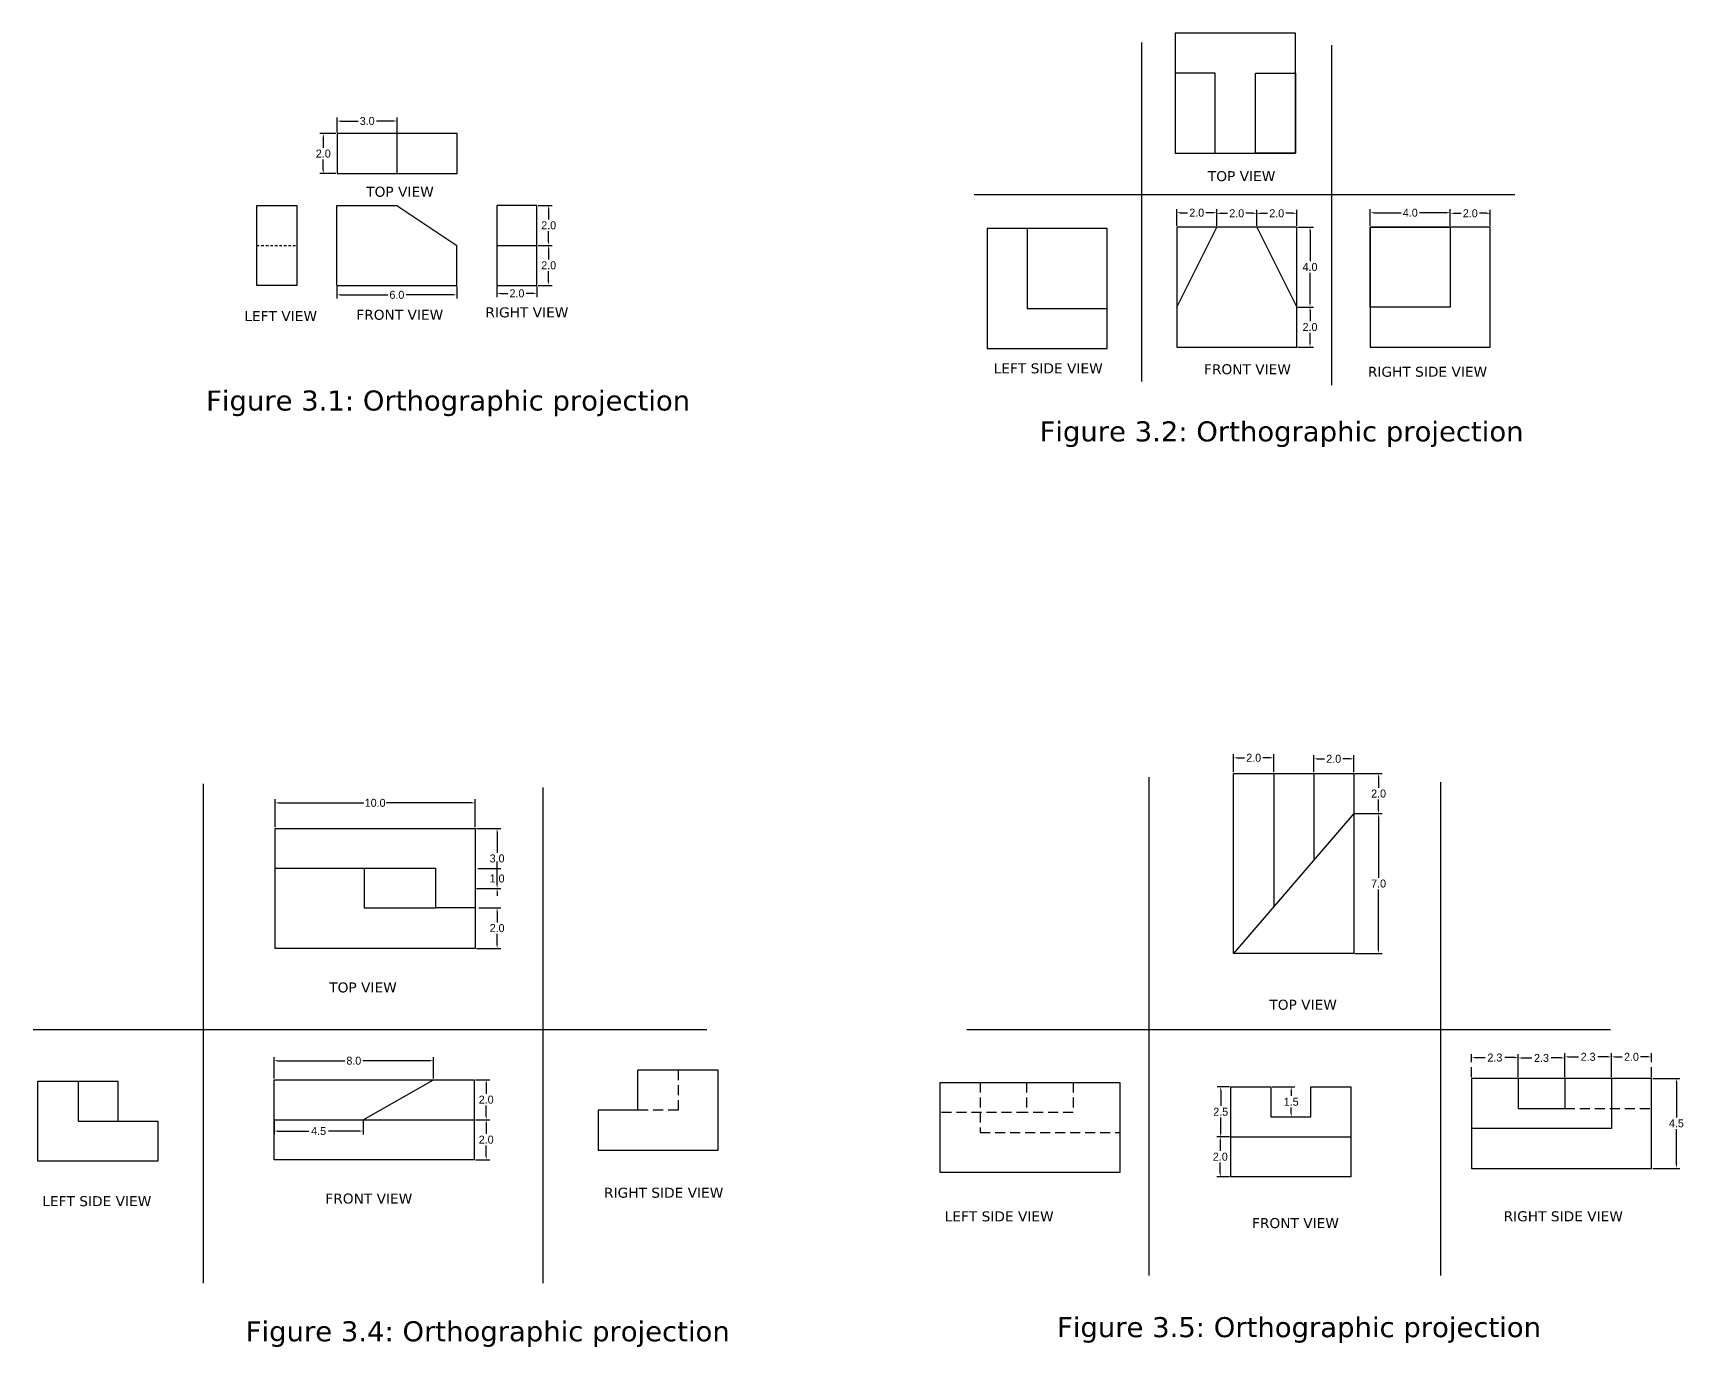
# Model space of a CAD drawing. Header units: feet. Extents: x 28 to 156, y -37 to 36.
# Drawn here: x 27.8 to 110.3, y -34.1 to 31.6 of the extents above; entities that cross this region are included whole.
import ezdxf

# ---------------------------------------------------------------- set-up
doc = ezdxf.new("R2010")
doc.units = ezdxf.units.FT
doc.header["$MEASUREMENT"] = 0
doc.linetypes.add('DASHED', pattern=[0.75, 0.5, -0.25])
doc.linetypes.add('HIDDEN2', pattern=[0.1875, 0.125, -0.0625])
doc.dimstyles.get("Standard").update_dxf_attribs({"dimtxt": 0.4, "dimasz": 0.18, "dimexe": 0.18, "dimexo": 0.0625, "dimgap": 0.09, "dimtad": 0, "dimtih": 1, "dimtoh": 1, "dimdec": 1, "dimzin": 0, "dimdsep": 46, "dimtxsty": 'Standard', "dimcen": 0.09, "dimadec": 0, "dimazin": 0, "dimtfac": 1, "dimtdec": 1, "dimtofl": 0, "dimtmove": 0, "dimatfit": 3, "dimfxl": 1, "dimtolj": 1, "dimtzin": 0, "dimarcsym": 0})

# ---------------------------------------------------------------- blocks, each defined once
blk = doc.blocks.new('*D1')
at = {"color": 0, "lineweight": -2}
for p, q in [((42.974, 18.916), (42.974, 18.324)), ((43.154, 18.504), (45.518, 18.504)), ((48.794, 18.504), (46.431, 18.504)), ((48.974, 18.916), (48.974, 18.324))]:
    blk.add_line(p, q, dxfattribs=at)
at = {"color": 0}
for points in [[(43.154, 18.534), (43.154, 18.474), (42.974, 18.504)], [(48.794, 18.534), (48.794, 18.474), (48.974, 18.504)]]:
    blk.add_solid(points, dxfattribs=at)
at = {"layer": 'Defpoints', "color": 0}
for p in [(42.974, 18.978), (48.974, 18.978), (48.974, 18.504)]:
    blk.add_point(p, dxfattribs=at)
at = {"color": 0, "insert": (45.974, 18.504), "char_height": 0.4, "attachment_point": 5}
blk.add_mtext('\\A1;6.0', dxfattribs=at)
blk = doc.blocks.new('*D2')
at = {"color": 0, "lineweight": -2}
for p, q in [((53.037, 20.978), (53.74, 20.978)), ((53.56, 20.798), (53.56, 20.268)), ((53.56, 19.158), (53.56, 19.688)), ((53.037, 18.978), (53.74, 18.978))]:
    blk.add_line(p, q, dxfattribs=at)
at = {"color": 0}
for points in [[(53.53, 20.798), (53.59, 20.798), (53.56, 20.978)], [(53.53, 19.158), (53.59, 19.158), (53.56, 18.978)]]:
    blk.add_solid(points, dxfattribs=at)
at = {"layer": 'Defpoints', "color": 0}
for p in [(52.974, 20.978), (53.56, 20.978), (52.974, 18.978)]:
    blk.add_point(p, dxfattribs=at)
at = {"color": 0, "insert": (53.56, 19.978), "char_height": 0.4, "attachment_point": 5}
blk.add_mtext('\\A1;2.0', dxfattribs=at)
blk = doc.blocks.new('*D3')
at = {"color": 0, "lineweight": -2}
for p, q in [((42.928, 26.564), (42.116, 26.564)), ((42.296, 26.384), (42.296, 25.854)), ((42.296, 24.744), (42.296, 25.274)), ((42.928, 24.564), (42.116, 24.564))]:
    blk.add_line(p, q, dxfattribs=at)
at = {"color": 0}
for points in [[(42.266, 26.384), (42.326, 26.384), (42.296, 26.564)], [(42.266, 24.744), (42.326, 24.744), (42.296, 24.564)]]:
    blk.add_solid(points, dxfattribs=at)
at = {"layer": 'Defpoints', "color": 0}
for p in [(42.99, 26.564), (42.296, 24.564), (42.99, 24.564)]:
    blk.add_point(p, dxfattribs=at)
at = {"color": 0, "insert": (42.296, 25.564), "char_height": 0.4, "attachment_point": 5}
blk.add_mtext('\\A1;2.0', dxfattribs=at)
blk = doc.blocks.new('*D4')
at = {"color": 0, "lineweight": -2}
for p, q in [((42.99, 26.627), (42.99, 27.374)), ((45.99, 26.627), (45.99, 27.374)), ((43.17, 27.194), (44.034, 27.194)), ((45.81, 27.194), (44.947, 27.194))]:
    blk.add_line(p, q, dxfattribs=at)
at = {"color": 0}
for points in [[(43.17, 27.224), (43.17, 27.164), (42.99, 27.194)], [(45.81, 27.224), (45.81, 27.164), (45.99, 27.194)]]:
    blk.add_solid(points, dxfattribs=at)
at = {"layer": 'Defpoints', "color": 0}
for p in [(42.99, 26.564), (45.99, 27.194), (45.99, 26.564)]:
    blk.add_point(p, dxfattribs=at)
at = {"color": 0, "insert": (44.49, 27.194), "char_height": 0.4, "attachment_point": 5}
blk.add_mtext('\\A1;3.0', dxfattribs=at)
blk = doc.blocks.new('*D5')
at = {"color": 0, "lineweight": -2}
for p, q in [((53.037, 22.978), (53.74, 22.978)), ((53.56, 22.798), (53.56, 22.268)), ((53.56, 21.158), (53.56, 21.688)), ((53.037, 20.978), (53.74, 20.978))]:
    blk.add_line(p, q, dxfattribs=at)
at = {"color": 0}
for points in [[(53.53, 22.798), (53.59, 22.798), (53.56, 22.978)], [(53.53, 21.158), (53.59, 21.158), (53.56, 20.978)]]:
    blk.add_solid(points, dxfattribs=at)
at = {"layer": 'Defpoints', "color": 0}
for p in [(52.974, 22.978), (53.56, 22.978), (52.974, 20.978)]:
    blk.add_point(p, dxfattribs=at)
at = {"color": 0, "insert": (53.56, 21.978), "char_height": 0.4, "attachment_point": 5}
blk.add_mtext('\\A1;2.0', dxfattribs=at)
blk = doc.blocks.new('*D6')
at = {"color": 0, "lineweight": -2}
for p, q in [((50.974, 18.916), (50.974, 18.396)), ((51.154, 18.576), (51.518, 18.576)), ((52.794, 18.576), (52.431, 18.576)), ((52.974, 18.916), (52.974, 18.396))]:
    blk.add_line(p, q, dxfattribs=at)
at = {"color": 0}
for points in [[(51.154, 18.606), (51.154, 18.546), (50.974, 18.576)], [(52.794, 18.606), (52.794, 18.546), (52.974, 18.576)]]:
    blk.add_solid(points, dxfattribs=at)
at = {"layer": 'Defpoints', "color": 0}
for p in [(50.974, 18.978), (50.974, 18.576), (52.974, 18.978)]:
    blk.add_point(p, dxfattribs=at)
at = {"color": 0, "insert": (51.974, 18.576), "char_height": 0.4, "attachment_point": 5}
blk.add_mtext('\\A1;2.0', dxfattribs=at)
blk = doc.blocks.new('*D8')
at = {"color": 0, "lineweight": -2}
for p, q in [((84.948, 21.957), (84.948, 22.789)), ((85.128, 22.609), (85.492, 22.609)), ((86.771, 22.609), (86.406, 22.609)), ((86.951, 21.957), (86.951, 22.789))]:
    blk.add_line(p, q, dxfattribs=at)
at = {"color": 0}
for points in [[(85.128, 22.639), (85.128, 22.579), (84.948, 22.609)], [(86.771, 22.639), (86.771, 22.579), (86.951, 22.609)]]:
    blk.add_solid(points, dxfattribs=at)
at = {"layer": 'Defpoints', "color": 0}
for p in [(86.951, 22.609), (84.948, 21.894), (86.951, 21.894)]:
    blk.add_point(p, dxfattribs=at)
at = {"color": 0, "insert": (85.949, 22.609), "char_height": 0.4, "attachment_point": 5}
blk.add_mtext('\\A1;2.0', dxfattribs=at)
blk = doc.blocks.new('*D9')
at = {"color": 0, "lineweight": -2}
for p, q in [((86.951, 21.957), (86.951, 22.76)), ((87.131, 22.58), (87.492, 22.58)), ((88.768, 22.58), (88.406, 22.58)), ((88.948, 21.957), (88.948, 22.76))]:
    blk.add_line(p, q, dxfattribs=at)
at = {"color": 0}
for points in [[(87.131, 22.61), (87.131, 22.55), (86.951, 22.58)], [(88.768, 22.61), (88.768, 22.55), (88.948, 22.58)]]:
    blk.add_solid(points, dxfattribs=at)
at = {"layer": 'Defpoints', "color": 0}
for p in [(88.948, 22.58), (86.951, 21.894), (88.948, 21.894)]:
    blk.add_point(p, dxfattribs=at)
at = {"color": 0, "insert": (87.949, 22.58), "char_height": 0.4, "attachment_point": 5}
blk.add_mtext('\\A1;2.0', dxfattribs=at)
blk = doc.blocks.new('*D10')
at = {"color": 0, "lineweight": -2}
for p, q in [((88.948, 21.957), (88.948, 22.76)), ((89.128, 22.58), (89.491, 22.58)), ((90.768, 22.58), (90.404, 22.58)), ((90.948, 21.957), (90.948, 22.76))]:
    blk.add_line(p, q, dxfattribs=at)
at = {"color": 0}
for points in [[(89.128, 22.61), (89.128, 22.55), (88.948, 22.58)], [(90.768, 22.61), (90.768, 22.55), (90.948, 22.58)]]:
    blk.add_solid(points, dxfattribs=at)
at = {"layer": 'Defpoints', "color": 0}
for p in [(90.948, 22.58), (88.948, 21.894), (90.948, 21.894)]:
    blk.add_point(p, dxfattribs=at)
at = {"color": 0, "insert": (89.948, 22.58), "char_height": 0.4, "attachment_point": 5}
blk.add_mtext('\\A1;2.0', dxfattribs=at)
blk = doc.blocks.new('*D11')
at = {"color": 0, "lineweight": -2}
for p, q in [((91.01, 21.894), (91.792, 21.894)), ((91.612, 21.714), (91.612, 20.184)), ((91.612, 18.074), (91.612, 19.604)), ((91.01, 17.894), (91.792, 17.894))]:
    blk.add_line(p, q, dxfattribs=at)
at = {"color": 0}
for points in [[(91.582, 21.714), (91.642, 21.714), (91.612, 21.894)], [(91.582, 18.074), (91.642, 18.074), (91.612, 17.894)]]:
    blk.add_solid(points, dxfattribs=at)
at = {"layer": 'Defpoints', "color": 0}
for p in [(90.948, 21.894), (90.948, 17.894), (91.612, 17.894)]:
    blk.add_point(p, dxfattribs=at)
at = {"color": 0, "insert": (91.612, 19.894), "char_height": 0.4, "attachment_point": 5}
blk.add_mtext('\\A1;4.0', dxfattribs=at)
blk = doc.blocks.new('*D12')
at = {"color": 0, "lineweight": -2}
for p, q in [((91.01, 17.894), (91.792, 17.894)), ((91.612, 17.714), (91.612, 17.184)), ((91.612, 16.074), (91.612, 16.604)), ((91.01, 15.894), (91.792, 15.894))]:
    blk.add_line(p, q, dxfattribs=at)
at = {"color": 0}
for points in [[(91.582, 17.714), (91.642, 17.714), (91.612, 17.894)], [(91.582, 16.074), (91.642, 16.074), (91.612, 15.894)]]:
    blk.add_solid(points, dxfattribs=at)
at = {"layer": 'Defpoints', "color": 0}
for p in [(90.948, 17.894), (90.948, 15.894), (91.612, 15.894)]:
    blk.add_point(p, dxfattribs=at)
at = {"color": 0, "insert": (91.612, 16.894), "char_height": 0.4, "attachment_point": 5}
blk.add_mtext('\\A1;2.0', dxfattribs=at)
blk = doc.blocks.new('*D13')
at = {"color": 0, "lineweight": -2}
for p, q in [((94.623, 21.957), (94.623, 22.79)), ((94.803, 22.61), (96.166, 22.61)), ((98.443, 22.61), (97.079, 22.61)), ((98.623, 21.957), (98.623, 22.79))]:
    blk.add_line(p, q, dxfattribs=at)
at = {"color": 0}
for points in [[(94.803, 22.64), (94.803, 22.58), (94.623, 22.61)], [(98.443, 22.64), (98.443, 22.58), (98.623, 22.61)]]:
    blk.add_solid(points, dxfattribs=at)
at = {"layer": 'Defpoints', "color": 0}
for p in [(98.623, 22.61), (94.623, 21.894), (98.623, 21.894)]:
    blk.add_point(p, dxfattribs=at)
at = {"color": 0, "insert": (96.623, 22.61), "char_height": 0.4, "attachment_point": 5}
blk.add_mtext('\\A1;4.0', dxfattribs=at)
blk = doc.blocks.new('*D14')
at = {"color": 0, "lineweight": -2}
for p, q in [((98.623, 21.957), (98.623, 22.76)), ((98.803, 22.58), (99.166, 22.58)), ((100.443, 22.58), (100.079, 22.58)), ((100.623, 21.957), (100.623, 22.76))]:
    blk.add_line(p, q, dxfattribs=at)
at = {"color": 0}
for points in [[(98.803, 22.61), (98.803, 22.55), (98.623, 22.58)], [(100.443, 22.61), (100.443, 22.55), (100.623, 22.58)]]:
    blk.add_solid(points, dxfattribs=at)
at = {"layer": 'Defpoints', "color": 0}
for p in [(100.623, 22.58), (98.623, 21.894), (100.623, 21.894)]:
    blk.add_point(p, dxfattribs=at)
at = {"color": 0, "insert": (99.623, 22.58), "char_height": 0.4, "attachment_point": 5}
blk.add_mtext('\\A1;2.0', dxfattribs=at)
blk = doc.blocks.new('*D23')
at = {"color": 0, "lineweight": -2}
for p, q in [((49.95, -8.172), (51.163, -8.172)), ((50.983, -8.352), (50.983, -9.382)), ((50.983, -10.992), (50.983, -9.962)), ((49.95, -11.172), (51.163, -11.172))]:
    blk.add_line(p, q, dxfattribs=at)
at = {"color": 0}
for points in [[(50.953, -8.352), (51.013, -8.352), (50.983, -8.172)], [(50.953, -10.992), (51.013, -10.992), (50.983, -11.172)]]:
    blk.add_solid(points, dxfattribs=at)
at = {"layer": 'Defpoints', "color": 0}
for p in [(49.887, -8.172), (49.887, -11.172), (50.983, -11.172)]:
    blk.add_point(p, dxfattribs=at)
at = {"color": 0, "insert": (50.983, -9.672), "char_height": 0.4, "attachment_point": 5}
blk.add_mtext('\\A1;3.0', dxfattribs=at)
blk = doc.blocks.new('*D24')
at = {"color": 0, "lineweight": -2}
for p, q in [((50.983, -9.998), (50.983, -9.818)), ((50.012, -10.178), (51.163, -10.178)), ((49.95, -11.172), (51.163, -11.172)), ((50.983, -11.352), (50.983, -11.532))]:
    blk.add_line(p, q, dxfattribs=at)
at = {"color": 0}
for points in [[(50.953, -9.998), (51.013, -9.998), (50.983, -10.178)], [(50.953, -11.352), (51.013, -11.352), (50.983, -11.172)]]:
    blk.add_solid(points, dxfattribs=at)
at = {"layer": 'Defpoints', "color": 0}
for p in [(49.95, -10.178), (49.887, -11.172), (50.983, -11.172)]:
    blk.add_point(p, dxfattribs=at)
at = {"color": 0, "insert": (50.983, -10.675), "char_height": 0.4, "attachment_point": 5}
blk.add_mtext('\\A1;1.0', dxfattribs=at)
blk = doc.blocks.new('*D25')
at = {"color": 0, "lineweight": -2}
for p, q in [((50.075, -12.138), (51.163, -12.138)), ((50.983, -12.318), (50.983, -12.865)), ((50.983, -13.992), (50.983, -13.445)), ((49.95, -14.172), (51.163, -14.172))]:
    blk.add_line(p, q, dxfattribs=at)
at = {"color": 0}
for points in [[(50.953, -12.318), (51.013, -12.318), (50.983, -12.138)], [(50.953, -13.992), (51.013, -13.992), (50.983, -14.172)]]:
    blk.add_solid(points, dxfattribs=at)
at = {"layer": 'Defpoints', "color": 0}
for p in [(50.012, -12.138), (49.887, -14.172), (50.983, -14.172)]:
    blk.add_point(p, dxfattribs=at)
at = {"color": 0, "insert": (50.983, -13.155), "char_height": 0.4, "attachment_point": 5}
blk.add_mtext('\\A1;2.0', dxfattribs=at)
blk = doc.blocks.new('*D26')
at = {"color": 0, "lineweight": -2}
for p, q in [((39.887, -8.11), (39.887, -6.713)), ((40.067, -6.893), (44.33, -6.893)), ((49.707, -6.893), (45.444, -6.893)), ((49.887, -8.11), (49.887, -6.713))]:
    blk.add_line(p, q, dxfattribs=at)
at = {"color": 0}
for points in [[(40.067, -6.863), (40.067, -6.923), (39.887, -6.893)], [(49.707, -6.863), (49.707, -6.923), (49.887, -6.893)]]:
    blk.add_solid(points, dxfattribs=at)
at = {"layer": 'Defpoints', "color": 0}
for p in [(49.887, -6.893), (39.887, -8.172), (49.887, -8.172)]:
    blk.add_point(p, dxfattribs=at)
at = {"color": 0, "insert": (44.887, -6.893), "char_height": 0.4, "attachment_point": 5}
blk.add_mtext('\\A1;10.0', dxfattribs=at)
blk = doc.blocks.new('*D27')
at = {"color": 0, "lineweight": -2}
for p, q in [((39.835, -20.668), (39.835, -19.603)), ((40.015, -19.783), (43.365, -19.783)), ((47.628, -19.783), (44.278, -19.783)), ((47.808, -20.668), (47.808, -19.603))]:
    blk.add_line(p, q, dxfattribs=at)
at = {"color": 0}
for points in [[(40.015, -19.753), (40.015, -19.813), (39.835, -19.783)], [(47.628, -19.753), (47.628, -19.813), (47.808, -19.783)]]:
    blk.add_solid(points, dxfattribs=at)
at = {"layer": 'Defpoints', "color": 0}
for p in [(47.808, -19.783), (39.835, -20.73), (47.808, -20.73)]:
    blk.add_point(p, dxfattribs=at)
at = {"color": 0, "insert": (43.822, -19.783), "char_height": 0.4, "attachment_point": 5}
blk.add_mtext('\\A1;8.0', dxfattribs=at)
blk = doc.blocks.new('*D28')
at = {"color": 0, "lineweight": -2}
for p, q in [((39.835, -22.793), (39.835, -23.477)), ((44.291, -22.793), (44.291, -23.477)), ((40.015, -23.297), (41.573, -23.297)), ((44.111, -23.297), (42.553, -23.297))]:
    blk.add_line(p, q, dxfattribs=at)
at = {"color": 0}
for points in [[(40.015, -23.267), (40.015, -23.327), (39.835, -23.297)], [(44.111, -23.267), (44.111, -23.327), (44.291, -23.297)]]:
    blk.add_solid(points, dxfattribs=at)
at = {"layer": 'Defpoints', "color": 0}
for p in [(39.835, -22.73), (44.291, -22.73), (44.291, -23.297)]:
    blk.add_point(p, dxfattribs=at)
at = {"color": 0, "insert": (42.063, -23.297), "char_height": 0.4, "attachment_point": 5}
blk.add_mtext('\\A1;4.5', dxfattribs=at)
blk = doc.blocks.new('*D29')
at = {"color": 0, "lineweight": -2}
for p, q in [((49.898, -20.73), (50.618, -20.73)), ((50.438, -20.91), (50.438, -21.44)), ((50.438, -22.55), (50.438, -22.02)), ((49.898, -22.73), (50.618, -22.73))]:
    blk.add_line(p, q, dxfattribs=at)
at = {"color": 0}
for points in [[(50.408, -20.91), (50.468, -20.91), (50.438, -20.73)], [(50.408, -22.55), (50.468, -22.55), (50.438, -22.73)]]:
    blk.add_solid(points, dxfattribs=at)
at = {"layer": 'Defpoints', "color": 0}
for p in [(49.835, -20.73), (49.835, -22.73), (50.438, -22.73)]:
    blk.add_point(p, dxfattribs=at)
at = {"color": 0, "insert": (50.438, -21.73), "char_height": 0.4, "attachment_point": 5}
blk.add_mtext('\\A1;2.0', dxfattribs=at)
blk = doc.blocks.new('*D30')
at = {"color": 0, "lineweight": -2}
for p, q in [((49.898, -22.73), (50.618, -22.73)), ((50.438, -22.91), (50.438, -23.44)), ((49.898, -24.73), (50.618, -24.73)), ((50.438, -24.55), (50.438, -24.02))]:
    blk.add_line(p, q, dxfattribs=at)
at = {"color": 0}
for points in [[(50.408, -22.91), (50.468, -22.91), (50.438, -22.73)], [(50.408, -24.55), (50.468, -24.55), (50.438, -24.73)]]:
    blk.add_solid(points, dxfattribs=at)
at = {"layer": 'Defpoints', "color": 0}
for p in [(49.835, -22.73), (49.835, -24.73), (50.438, -24.73)]:
    blk.add_point(p, dxfattribs=at)
at = {"color": 0, "insert": (50.438, -23.73), "char_height": 0.4, "attachment_point": 5}
blk.add_mtext('\\A1;2.0', dxfattribs=at)
blk = doc.blocks.new('*D31')
at = {"color": 0, "lineweight": -2}
for p, q in [((87.796, -5.364), (87.796, -4.46)), ((87.976, -4.64), (88.34, -4.64)), ((89.618, -4.64), (89.254, -4.64)), ((89.798, -5.364), (89.798, -4.46))]:
    blk.add_line(p, q, dxfattribs=at)
at = {"color": 0}
for points in [[(87.976, -4.61), (87.976, -4.67), (87.796, -4.64)], [(89.618, -4.61), (89.618, -4.67), (89.798, -4.64)]]:
    blk.add_solid(points, dxfattribs=at)
at = {"layer": 'Defpoints', "color": 0}
for p in [(89.798, -4.64), (87.796, -5.426), (89.798, -5.426)]:
    blk.add_point(p, dxfattribs=at)
at = {"color": 0, "insert": (88.797, -4.64), "char_height": 0.4, "attachment_point": 5}
blk.add_mtext('\\A1;2.0', dxfattribs=at)
blk = doc.blocks.new('*D32')
at = {"color": 0, "lineweight": -2}
for p, q in [((91.796, -5.364), (91.796, -4.512)), ((91.976, -4.692), (92.339, -4.692)), ((93.616, -4.692), (93.253, -4.692)), ((93.796, -5.364), (93.796, -4.512))]:
    blk.add_line(p, q, dxfattribs=at)
at = {"color": 0}
for points in [[(91.976, -4.662), (91.976, -4.722), (91.796, -4.692)], [(93.616, -4.662), (93.616, -4.722), (93.796, -4.692)]]:
    blk.add_solid(points, dxfattribs=at)
at = {"layer": 'Defpoints', "color": 0}
for p in [(93.796, -4.692), (91.796, -5.426), (93.796, -5.426)]:
    blk.add_point(p, dxfattribs=at)
at = {"color": 0, "insert": (92.796, -4.692), "char_height": 0.4, "attachment_point": 5}
blk.add_mtext('\\A1;2.0', dxfattribs=at)
blk = doc.blocks.new('*D33')
at = {"color": 0, "lineweight": -2}
for p, q in [((93.858, -5.426), (95.22, -5.426)), ((95.04, -5.606), (95.04, -6.138)), ((95.04, -7.25), (95.04, -6.718)), ((93.858, -7.43), (95.22, -7.43))]:
    blk.add_line(p, q, dxfattribs=at)
at = {"color": 0}
for points in [[(95.01, -5.606), (95.07, -5.606), (95.04, -5.426)], [(95.01, -7.25), (95.07, -7.25), (95.04, -7.43)]]:
    blk.add_solid(points, dxfattribs=at)
at = {"layer": 'Defpoints', "color": 0}
for p in [(93.796, -5.426), (93.796, -7.43), (95.04, -7.43)]:
    blk.add_point(p, dxfattribs=at)
at = {"color": 0, "insert": (95.04, -6.428), "char_height": 0.4, "attachment_point": 5}
blk.add_mtext('\\A1;2.0', dxfattribs=at)
blk = doc.blocks.new('*D34')
at = {"color": 0, "lineweight": -2}
for p, q in [((93.921, -7.43), (95.22, -7.43)), ((95.04, -7.61), (95.04, -10.638)), ((95.04, -14.246), (95.04, -11.218)), ((93.858, -14.426), (95.22, -14.426))]:
    blk.add_line(p, q, dxfattribs=at)
at = {"color": 0}
for points in [[(95.01, -7.61), (95.07, -7.61), (95.04, -7.43)], [(95.01, -14.246), (95.07, -14.246), (95.04, -14.426)]]:
    blk.add_solid(points, dxfattribs=at)
at = {"layer": 'Defpoints', "color": 0}
for p in [(93.858, -7.43), (93.796, -14.426), (95.04, -14.426)]:
    blk.add_point(p, dxfattribs=at)
at = {"color": 0, "insert": (95.04, -10.928), "char_height": 0.4, "attachment_point": 5}
blk.add_mtext('\\A1;7.0', dxfattribs=at)
blk = doc.blocks.new('*D35')
at = {"color": 0, "linetype": 'DASHED', "lineweight": -2}
for p, q in [((99.69, -20.601), (99.69, -19.447)), ((99.87, -19.627), (100.363, -19.627)), ((101.837, -19.627), (101.343, -19.627)), ((102.017, -20.601), (102.017, -19.447))]:
    blk.add_line(p, q, dxfattribs=at)
at = {"color": 0, "linetype": 'DASHED'}
for points in [[(99.87, -19.597), (99.87, -19.657), (99.69, -19.627)], [(101.837, -19.597), (101.837, -19.657), (102.017, -19.627)]]:
    blk.add_solid(points, dxfattribs=at)
at = {"layer": 'Defpoints', "color": 0, "linetype": 'DASHED'}
for p in [(102.017, -19.627), (99.69, -20.664), (102.017, -20.664)]:
    blk.add_point(p, dxfattribs=at)
at = {"color": 0, "linetype": 'DASHED', "insert": (100.853, -19.627), "char_height": 0.4, "attachment_point": 5}
blk.add_mtext('\\A1;2.3', dxfattribs=at)
blk = doc.blocks.new('*D36')
at = {"color": 0, "linetype": 'DASHED', "lineweight": -2}
for p, q in [((106.677, -20.601), (106.677, -19.41)), ((106.857, -19.59), (107.222, -19.59)), ((108.5, -19.59), (108.135, -19.59)), ((108.68, -20.601), (108.68, -19.41))]:
    blk.add_line(p, q, dxfattribs=at)
at = {"color": 0, "linetype": 'DASHED'}
for points in [[(106.857, -19.56), (106.857, -19.62), (106.677, -19.59)], [(108.5, -19.56), (108.5, -19.62), (108.68, -19.59)]]:
    blk.add_solid(points, dxfattribs=at)
at = {"layer": 'Defpoints', "color": 0, "linetype": 'DASHED'}
for p in [(108.68, -19.59), (106.677, -20.664), (108.68, -20.664)]:
    blk.add_point(p, dxfattribs=at)
at = {"color": 0, "linetype": 'DASHED', "insert": (107.679, -19.59), "char_height": 0.4, "attachment_point": 5}
blk.add_mtext('\\A1;2.0', dxfattribs=at)
blk = doc.blocks.new('*D37')
at = {"color": 0, "lineweight": -2}
for p, q in [((102.017, -20.601), (102.017, -19.465)), ((102.197, -19.645), (102.693, -19.645)), ((104.168, -19.645), (103.673, -19.645)), ((104.348, -20.601), (104.348, -19.465))]:
    blk.add_line(p, q, dxfattribs=at)
at = {"color": 0}
for points in [[(102.197, -19.615), (102.197, -19.675), (102.017, -19.645)], [(104.168, -19.615), (104.168, -19.675), (104.348, -19.645)]]:
    blk.add_solid(points, dxfattribs=at)
at = {"layer": 'Defpoints', "color": 0}
for p in [(104.348, -19.645), (102.017, -20.664), (104.348, -20.664)]:
    blk.add_point(p, dxfattribs=at)
at = {"color": 0, "insert": (103.183, -19.645), "char_height": 0.4, "attachment_point": 5}
blk.add_mtext('\\A1;2.3', dxfattribs=at)
blk = doc.blocks.new('*D38')
at = {"color": 0, "lineweight": -2}
for p, q in [((104.348, -20.601), (104.348, -19.41)), ((104.528, -19.59), (105.023, -19.59)), ((106.497, -19.59), (106.003, -19.59)), ((106.677, -20.601), (106.677, -19.41))]:
    blk.add_line(p, q, dxfattribs=at)
at = {"color": 0}
for points in [[(104.528, -19.56), (104.528, -19.62), (104.348, -19.59)], [(106.497, -19.56), (106.497, -19.62), (106.677, -19.59)]]:
    blk.add_solid(points, dxfattribs=at)
at = {"layer": 'Defpoints', "color": 0}
for p in [(106.677, -19.59), (104.348, -20.664), (106.677, -20.664)]:
    blk.add_point(p, dxfattribs=at)
at = {"color": 0, "insert": (105.513, -19.59), "char_height": 0.4, "attachment_point": 5}
blk.add_mtext('\\A1;2.3', dxfattribs=at)
blk = doc.blocks.new('*D39')
at = {"color": 0, "lineweight": -2}
for p, q in [((108.742, -20.664), (110.104, -20.664)), ((109.924, -20.844), (109.924, -22.624)), ((109.924, -24.984), (109.924, -23.204)), ((108.742, -25.164), (110.104, -25.164))]:
    blk.add_line(p, q, dxfattribs=at)
at = {"color": 0}
for points in [[(109.894, -20.844), (109.954, -20.844), (109.924, -20.664)], [(109.894, -24.984), (109.954, -24.984), (109.924, -25.164)]]:
    blk.add_solid(points, dxfattribs=at)
at = {"layer": 'Defpoints', "color": 0}
for p in [(108.68, -20.664), (108.68, -25.164), (109.924, -25.164)]:
    blk.add_point(p, dxfattribs=at)
at = {"color": 0, "insert": (109.924, -22.914), "char_height": 0.4, "attachment_point": 5}
blk.add_mtext('\\A1;4.5', dxfattribs=at)
blk = doc.blocks.new('*D41')
at = {"color": 0, "lineweight": -2}
for p, q in [((87.592, -21.086), (86.968, -21.086)), ((87.148, -21.266), (87.148, -22.044)), ((87.148, -23.401), (87.148, -22.624)), ((87.592, -23.581), (86.968, -23.581))]:
    blk.add_line(p, q, dxfattribs=at)
at = {"color": 0}
for points in [[(87.118, -21.266), (87.178, -21.266), (87.148, -21.086)], [(87.118, -23.401), (87.178, -23.401), (87.148, -23.581)]]:
    blk.add_solid(points, dxfattribs=at)
at = {"layer": 'Defpoints', "color": 0}
for p in [(87.655, -21.086), (87.148, -23.581), (87.655, -23.581)]:
    blk.add_point(p, dxfattribs=at)
at = {"color": 0, "insert": (87.148, -22.334), "char_height": 0.4, "attachment_point": 5}
blk.add_mtext('\\A1;2.5', dxfattribs=at)
blk = doc.blocks.new('*D42')
at = {"color": 0, "lineweight": -2}
for p, q in [((87.592, -23.581), (86.948, -23.581)), ((87.128, -23.761), (87.128, -24.294)), ((87.128, -25.406), (87.128, -24.874)), ((87.592, -25.586), (86.948, -25.586))]:
    blk.add_line(p, q, dxfattribs=at)
at = {"color": 0}
for points in [[(87.098, -23.761), (87.158, -23.761), (87.128, -23.581)], [(87.098, -25.406), (87.158, -25.406), (87.128, -25.586)]]:
    blk.add_solid(points, dxfattribs=at)
at = {"layer": 'Defpoints', "color": 0}
for p in [(87.655, -23.581), (87.128, -25.586), (87.655, -25.586)]:
    blk.add_point(p, dxfattribs=at)
at = {"color": 0, "insert": (87.128, -24.584), "char_height": 0.4, "attachment_point": 5}
blk.add_mtext('\\A1;2.0', dxfattribs=at)
blk = doc.blocks.new('*D43')
at = {"color": 0, "lineweight": -2}
for p, q in [((89.713, -21.086), (90.852, -21.086)), ((90.672, -21.266), (90.672, -21.546)), ((90.672, -22.406), (90.672, -22.126)), ((89.713, -22.586), (90.852, -22.586))]:
    blk.add_line(p, q, dxfattribs=at)
at = {"color": 0}
for points in [[(90.642, -21.266), (90.702, -21.266), (90.672, -21.086)], [(90.642, -22.406), (90.702, -22.406), (90.672, -22.586)]]:
    blk.add_solid(points, dxfattribs=at)
at = {"layer": 'Defpoints', "color": 0}
for p in [(89.651, -21.086), (90.672, -21.086), (89.651, -22.586)]:
    blk.add_point(p, dxfattribs=at)
at = {"color": 0, "insert": (90.672, -21.836), "char_height": 0.4, "attachment_point": 5}
blk.add_mtext('\\A1;1.5', dxfattribs=at)

msp = doc.modelspace()

# ---------------------------------------------------------------- linework, layer by layer
for p, q in [((83.182, 31.122), (83.182, 14.165)), ((92.688, 30.986), (92.688, 13.995)), ((45.99, 24.564), (45.99, 26.564)), ((74.831, 23.525), (101.853, 23.525)), ((42.974, 18.978), (42.974, 22.978)), ((42.974, 22.978), (45.974, 22.978)), ((45.974, 22.978), (48.974, 20.978)), ((84.948, 17.894), (86.951, 21.894)), ((88.948, 21.894), (90.948, 17.894)), ((48.974, 18.978), (48.974, 20.978)), ((48.974, 20.978), (48.974, 20.978)), ((50.974, 20.978), (52.974, 20.978)), ((42.974, 18.978), (48.974, 18.978)), ((83.557, -5.599), (83.557, -30.514)), ((89.798, -5.426), (89.798, -12.091)), ((91.796, -5.426), (91.796, -9.762)), ((36.293, -5.941), (36.293, -30.901)), ((53.278, -30.901), (53.278, -6.125)), ((98.144, -30.514), (98.144, -5.849)), ((93.796, -7.43), (87.796, -14.426)), ((47.917, -10.168), (39.887, -10.168)), ((44.342, -10.168), (44.342, -12.144)), ((47.917, -12.142), (47.917, -10.168)), ((44.342, -12.144), (47.917, -12.142)), ((49.887, -12.142), (47.917, -12.142)), ((27.788, -18.222), (61.46, -18.222)), ((74.455, -18.222), (106.623, -18.222)), ((58.024, -22.258), (58.024, -20.258)), ((62.034, -24.258), (62.034, -20.258)), ((30.05, -20.809), (30.05, -22.809)), ((32.04, -22.809), (32.04, -20.809)), ((44.291, -22.73), (47.808, -20.73)), ((87.655, -21.086), (89.651, -21.086)), ((89.651, -21.086), (89.651, -22.586)), ((91.649, -22.586), (91.649, -21.086)), ((91.649, -21.086), (93.655, -21.086)), ((102.017, -20.664), (102.017, -22.164)), ((104.348, -20.664), (104.348, -22.165)), ((106.677, -20.664), (106.677, -23.165)), ((58.024, -22.258), (56.034, -22.258)), ((102.017, -22.164), (104.348, -22.165)), ((30.05, -22.809), (34.031, -22.809)), ((39.835, -22.73), (49.835, -22.73)), ((89.651, -22.586), (91.649, -22.586)), ((87.655, -23.581), (93.655, -23.581)), ((106.677, -23.165), (99.69, -23.165))]:
    msp.add_line(p, q)
at = {"linetype": 'HIDDEN2'}
msp.add_line((38.974, 20.978), (40.974, 20.978), dxfattribs=at)
at = {"linetype": 'DASHED'}
for p, q in [((60.029, -20.258), (60.029, -22.252)), ((75.122, -20.876), (75.122, -23.378)), ((77.45, -20.876), (77.45, -22.369)), ((79.782, -20.876), (79.782, -22.377)), ((60.029, -22.252), (58.024, -22.258)), ((104.348, -22.165), (108.68, -22.165)), ((77.45, -22.369), (73.12, -22.369)), ((79.782, -22.377), (77.45, -22.369)), ((75.122, -23.378), (82.11, -23.378))]:
    msp.add_line(p, q, dxfattribs=at)
for points in [[(84.88, 25.594), (90.88, 25.594), (90.88, 31.594), (84.88, 31.594)], [(84.88, 25.594), (86.88, 25.594), (86.88, 29.594), (84.88, 29.594)], [(90.88, 25.594), (88.88, 25.594), (88.88, 29.594), (90.88, 29.594)], [(42.99, 24.564), (48.99, 24.564), (48.99, 26.564), (42.99, 26.564)], [(40.974, 18.978), (38.974, 18.978), (38.974, 22.978), (40.974, 22.978)], [(50.974, 18.978), (52.974, 18.978), (52.974, 22.978), (50.974, 22.978)], [(75.476, 15.826), (81.476, 15.826), (81.476, 21.826), (75.476, 21.826)], [(81.476, 21.826), (77.476, 21.826), (77.476, 17.826), (81.476, 17.826)], [(84.948, 15.894), (90.948, 15.894), (90.948, 21.894), (84.948, 21.894)], [(94.623, 15.894), (100.623, 15.894), (100.623, 21.894), (94.623, 21.894)], [(94.623, 21.894), (98.623, 21.894), (98.623, 17.894), (94.623, 17.894)], [(87.796, -5.426), (93.796, -5.426), (93.796, -14.426), (87.796, -14.426)], [(39.887, -8.172), (49.887, -8.172), (49.887, -14.172), (39.887, -14.172)], [(39.835, -20.73), (49.835, -20.73), (49.835, -24.73), (39.835, -24.73)], [(73.12, -20.876), (82.11, -20.876), (82.11, -25.376), (73.12, -25.376)], [(108.68, -20.664), (99.69, -20.664), (99.69, -25.164), (108.68, -25.164)]]:
    msp.add_lwpolyline(points, close=True)
for points in [[(62.034, -20.258), (58.024, -20.258)], [(34.031, -22.809), (34.031, -24.809), (28.031, -24.809), (28.031, -20.809), (32.04, -20.809)], [(93.655, -21.086), (93.655, -25.586), (87.655, -25.586), (87.655, -21.086)], [(56.034, -22.258), (56.034, -24.258), (62.034, -24.258)]]:
    msp.add_lwpolyline(points)

# ---------------------------------------------------------------- texts
at = {"attachment_point": 1}
for s, insert, char_height, width in [('{\\fVerdana|b0|i0|c0|p34;TOP VIEW}', (86.507, 24.688), 0.5, 3.50109), ('{\\fVerdana|b0|i0|c0|p34;TOP VIEW}', (44.442, 23.909), 0.5, 3.50109), ('{\\fVerdana|b0|i0|c0|p34;LEFT VIEW}', (38.352, 17.695), 0.5, 3.83845), ('{\\fVerdana|b0|i0|c0|p34;FRONT VIEW}', (43.944, 17.759), 0.5, 4.64734), ('{\\fVerdana|b0|i0|c0|p34;RIGHT VIEW}', (50.399, 17.879), 0.5, 4.42973), ('{\\fVerdana|b0|i0|c0|p34;LEFT SIDE VIEW}', (75.804, 15.081), 0.5, 5.91427), ('{\\fVerdana|b0|i0|c0|p34;FRONT VIEW}', (86.314, 15.038), 0.5, 4.64734), ('{\\fVerdana|b0|i0|c0|p34;RIGHT SIDE VIEW}', (94.502, 14.911), 0.5, 6.35197), ('{\\fVerdana|b0|i0|c0|p34;Figure 3.1: Orthographic projection}', (36.439, 13.722), 1, 24.77204), ('{\\fVerdana|b0|i0|c0|p34;Figure 3.2: Orthographic projection}', (78.094, 12.179), 1, 25.67477), ('{\\fVerdana|b0|i0|c0|p34;TOP VIEW}', (42.593, -15.868), 0.5, 3.50109), ('{\\fVerdana|b0|i0|c0|p34;TOP VIEW}', (89.58, -16.732), 0.5, 3.50109), ('{\\fVerdana|b0|i0|c0|p34;RIGHT SIDE VIEW}', (56.328, -26.131), 0.5, 6.35197), ('{\\fVerdana|b0|i0|c0|p34;LEFT SIDE VIEW}', (28.254, -26.553), 0.5, 5.91427), ('{\\fVerdana|b0|i0|c0|p34;FRONT VIEW}', (42.399, -26.424), 0.5, 4.64734), ('{\\fVerdana|b0|i0|c0|p34;LEFT SIDE VIEW}', (73.352, -27.313), 0.5, 5.91427), ('{\\fVerdana|b0|i0|c0|p34;FRONT VIEW}', (88.713, -27.648), 0.5, 4.64734), ('{\\fVerdana|b0|i0|c0|p34;RIGHT SIDE VIEW}', (101.287, -27.308), 0.5, 6.35197), ('{\\fVerdana|b0|i0|c0|p34;Figure 3.4: Orthographic projection}', (38.419, -32.808), 1, 24.59637), ('{\\fVerdana|b0|i0|c0|p34;Figure 3.5: Orthographic projection}', (78.967, -32.602), 1, 25.00459)]:
    msp.add_mtext(s, dxfattribs=dict(at, insert=insert, char_height=char_height, width=width))

# ---------------------------------------------------------------- dimensions: what is measured, and where the dimension line sits
for base, p1, p2, picture, middle in [((45.99, 27.194), (42.99, 26.564), (45.99, 26.564), '*D4', (44.49, 27.194)), ((86.951, 22.609), (84.948, 21.894), (86.951, 21.894), '*D8', (85.949, 22.609)), ((88.948, 22.58), (86.951, 21.894), (88.948, 21.894), '*D9', (87.949, 22.58)), ((90.948, 22.58), (88.948, 21.894), (90.948, 21.894), '*D10', (89.948, 22.58)), ((98.623, 22.61), (94.623, 21.894), (98.623, 21.894), '*D13', (96.623, 22.61)), ((100.623, 22.58), (98.623, 21.894), (100.623, 21.894), '*D14', (99.623, 22.58)), ((48.974, 18.504), (42.974, 18.978), (48.974, 18.978), '*D1', (45.974, 18.504)), ((50.974, 18.576), (52.974, 18.978), (50.974, 18.978), '*D6', (51.974, 18.576)), ((89.798, -4.64), (87.796, -5.426), (89.798, -5.426), '*D31', (88.797, -4.64)), ((93.796, -4.692), (91.796, -5.426), (93.796, -5.426), '*D32', (92.796, -4.692)), ((49.887, -6.893), (39.887, -8.172), (49.887, -8.172), '*D26', (44.887, -6.893)), ((47.808, -19.783), (39.835, -20.73), (47.808, -20.73), '*D27', (43.822, -19.783)), ((104.348, -19.645), (102.017, -20.664), (104.348, -20.664), '*D37', (103.183, -19.645)), ((106.677, -19.59), (104.348, -20.664), (106.677, -20.664), '*D38', (105.513, -19.59)), ((44.291, -23.297), (39.835, -22.73), (44.291, -22.73), '*D28', (42.063, -23.297))]:
    dim = msp.add_linear_dim(base=base, p1=p1, p2=p2, dimstyle='Standard')
    dim.commit()
    dim.dimension.update_dxf_attribs({"geometry": picture, "text_midpoint": middle})
for base, p1, p2, picture, middle in [((42.296, 24.564), (42.99, 26.564), (42.99, 24.564), '*D3', (42.296, 25.564)), ((53.56, 22.978), (52.974, 20.978), (52.974, 22.978), '*D5', (53.56, 21.978)), ((91.612, 17.894), (90.948, 21.894), (90.948, 17.894), '*D11', (91.612, 19.894)), ((53.56, 20.978), (52.974, 18.978), (52.974, 20.978), '*D2', (53.56, 19.978)), ((91.612, 15.894), (90.948, 17.894), (90.948, 15.894), '*D12', (91.612, 16.894)), ((95.04, -7.43), (93.796, -5.426), (93.796, -7.43), '*D33', (95.04, -6.428)), ((50.983, -11.172), (49.887, -8.172), (49.887, -11.172), '*D23', (50.983, -9.672)), ((95.04, -14.426), (93.858, -7.43), (93.796, -14.426), '*D34', (95.04, -10.928)), ((50.983, -11.172), (49.95, -10.178), (49.887, -11.172), '*D24', (50.983, -10.675)), ((50.983, -14.172), (50.012, -12.138), (49.887, -14.172), '*D25', (50.983, -13.155)), ((50.438, -22.73), (49.835, -20.73), (49.835, -22.73), '*D29', (50.438, -21.73)), ((87.148, -23.581), (87.655, -21.086), (87.655, -23.581), '*D41', (87.148, -22.334)), ((90.672, -21.086), (89.651, -22.586), (89.651, -21.086), '*D43', (90.672, -21.836)), ((109.924, -25.164), (108.68, -20.664), (108.68, -25.164), '*D39', (109.924, -22.914)), ((50.438, -24.73), (49.835, -22.73), (49.835, -24.73), '*D30', (50.438, -23.73)), ((87.128, -25.586), (87.655, -23.581), (87.655, -25.586), '*D42', (87.128, -24.584))]:
    dim = msp.add_linear_dim(base=base, p1=p1, p2=p2, angle=90, dimstyle='Standard')
    dim.commit()
    dim.dimension.update_dxf_attribs({"geometry": picture, "text_midpoint": middle})
at = {"linetype": 'DASHED'}
for base, p1, p2, picture, middle in [((102.017, -19.627), (99.69, -20.664), (102.017, -20.664), '*D35', (100.853, -19.627)), ((108.68, -19.59), (106.677, -20.664), (108.68, -20.664), '*D36', (107.679, -19.59))]:
    dim = msp.add_linear_dim(base=base, p1=p1, p2=p2, dimstyle='Standard', dxfattribs=at)
    dim.commit()
    dim.dimension.update_dxf_attribs({"geometry": picture, "text_midpoint": middle})

doc.saveas('drawing.dxf')
